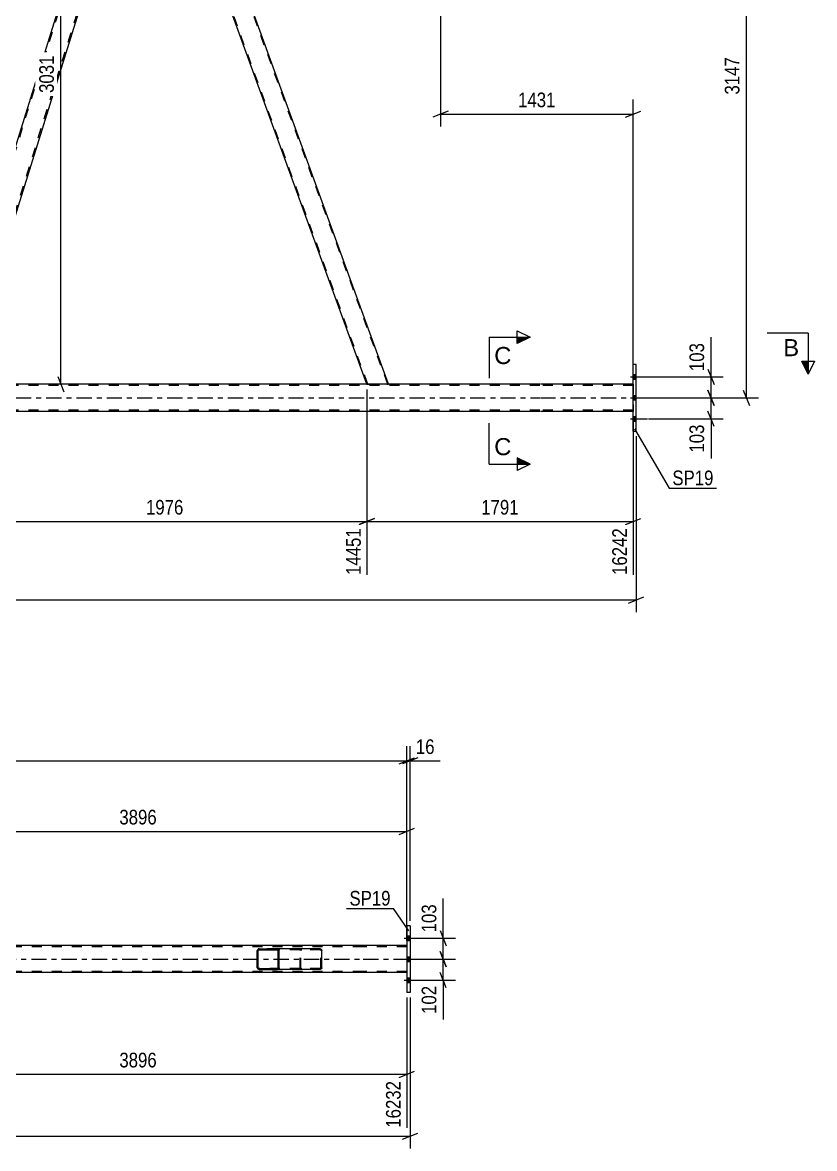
# Model space of a CAD drawing. Header units: millimetres. Extents: x 0 to 1797, y -6 to 560.
# Drawn here: x 1642.1 to 1796.9, y 154.3 to 374.3 of the extents above; entities that cross this region are included whole.
import ezdxf

# ---------------------------------------------------------------- set-up
doc = ezdxf.new("R2010")
doc.units = ezdxf.units.MM
doc.linetypes.add('DXK_LINE_DOT2', pattern=[3.9198, 1.9599, -1.9599])
doc.linetypes.add('DXK_LINE_DOT3', pattern=[5.9187, 2.979, -0.9799, 0.9799, -0.9799])
doc.styles.add('Arial', font='ARIAL.TTF', dxfattribs={"height": 0.2})
doc.styles.add('Arial Narrow', font='ARIALN.TTF', dxfattribs={"height": 0.2})

# ---------------------------------------------------------------- blocks, each defined once
blk = doc.blocks.new('Bolt-814276781-5334 - 5315')
at = {"linetype": 'Continuous'}
for points in [[(1717.89, 194.92), (1717.89, 195.8), (1717.25, 195.8), (1717.25, 194.92)], [(1717.89, 194.92), (1717.89, 195.8), (1717.25, 195.8), (1717.25, 194.92)], [(1717.89, 194.92), (1717.89, 195.8), (1717.25, 195.8), (1717.25, 194.92)], [(1717.89, 190.8), (1717.89, 191.68), (1717.25, 191.68), (1717.25, 190.8)], [(1717.89, 190.8), (1717.89, 191.68), (1717.25, 191.68), (1717.25, 190.8)], [(1717.89, 186.72), (1717.89, 187.6), (1717.25, 187.6), (1717.25, 186.72)], [(1717.89, 186.72), (1717.89, 187.6), (1717.25, 187.6), (1717.25, 186.72)], [(1717.89, 186.72), (1717.89, 187.6), (1717.25, 187.6), (1717.25, 186.72)]]:
    blk.add_hatch(color=1, dxfattribs=at).paths.add_polyline_path(points)
at = {"color": 1, "linetype": 'Continuous'}
for p, q in [((1716.73, 195.36), (1720.05, 195.36)), ((1716.73, 195.36), (1720.05, 195.36)), ((1716.73, 195.36), (1720.05, 195.36)), ((1717.25, 195.8), (1717.89, 195.8)), ((1717.25, 195.8), (1717.89, 195.8)), ((1717.25, 195.8), (1717.89, 195.8)), ((1717.25, 194.92), (1717.89, 194.92)), ((1717.25, 194.92), (1717.89, 194.92)), ((1717.25, 194.92), (1717.89, 194.92)), ((1717.25, 191.68), (1717.89, 191.68)), ((1717.25, 191.68), (1717.89, 191.68)), ((1716.73, 191.24), (1720.05, 191.24)), ((1716.73, 191.24), (1720.05, 191.24)), ((1717.25, 190.8), (1717.89, 190.8)), ((1717.25, 190.8), (1717.89, 190.8)), ((1716.73, 187.16), (1720.05, 187.16)), ((1716.73, 187.16), (1720.05, 187.16)), ((1716.73, 187.16), (1720.05, 187.16)), ((1717.25, 187.6), (1717.89, 187.6)), ((1717.25, 187.6), (1717.89, 187.6)), ((1717.25, 187.6), (1717.89, 187.6)), ((1717.25, 186.72), (1717.89, 186.72)), ((1717.25, 186.72), (1717.89, 186.72)), ((1717.25, 186.72), (1717.89, 186.72))]:
    blk.add_line(p, q, dxfattribs=at)
blk = doc.blocks.new('Part-814276781-5392 - 5315')
at = {"linetype": 'Continuous'}
h = blk.add_hatch(dxfattribs=at)
h.set_pattern_fill('', scale=0.7, style=0, pattern_type=0)
h.set_pattern_definition([(45, (1692.2572, 193.0652), (-1.57154, 1.57154), [])])
h.paths.add_polyline_path([(1692.28, 192.94), (1692.26, 193.07), (1692.18, 193.17), (1692.07, 193.24), (1691.94, 193.26), (1688.37, 193.26), (1688.24, 193.24), (1688.13, 193.17), (1688.05, 193.07), (1688.03, 192.94), (1688.03, 189.58), (1688.05, 189.46), (1688.13, 189.36), (1688.24, 189.29), (1688.37, 189.26), (1691.94, 189.26), (1692.07, 189.29), (1692.18, 189.36), (1692.26, 189.46), (1692.28, 189.58)])
h.paths.add_polyline_path([(1692.1, 189.52), (1692.06, 189.47), (1692.01, 189.43), (1691.94, 189.42), (1688.37, 189.42), (1688.3, 189.43), (1688.25, 189.47), (1688.21, 189.52), (1688.2, 189.58), (1688.2, 192.94), (1688.21, 193), (1688.25, 193.06), (1688.3, 193.09), (1688.37, 193.1), (1691.94, 193.1), (1692.01, 193.09), (1692.06, 193.06), (1692.1, 193), (1692.11, 192.94), (1692.11, 189.58)])
at = {"color": 2, "linetype": 'Continuous'}
for p, q in [((1688.05, 193.07), (1688.03, 192.94)), ((1688.03, 189.58), (1688.03, 192.94)), ((1688.2, 192.94), (1688.21, 193)), ((1688.2, 189.58), (1688.2, 192.94)), ((1688.21, 193), (1688.25, 193.06)), ((1688.37, 193.26), (1688.24, 193.24)), ((1688.25, 193.06), (1688.3, 193.09)), ((1688.3, 193.09), (1688.37, 193.1)), ((1688.37, 193.26), (1691.94, 193.26)), ((1688.37, 193.1), (1691.94, 193.1)), ((1700.29, 193.26), (1691.94, 193.26)), ((1692.07, 193.24), (1691.94, 193.26)), ((1691.94, 193.1), (1692.01, 193.09)), ((1692.01, 193.09), (1692.06, 193.06)), ((1692.06, 193.06), (1692.1, 193)), ((1692.1, 193), (1692.11, 192.94)), ((1692.11, 189.58), (1692.11, 192.94)), ((1692.28, 192.94), (1692.26, 193.07)), ((1692.28, 189.58), (1692.28, 192.94)), ((1700.29, 193.26), (1700.42, 193.24)), ((1700.61, 193.07), (1700.63, 192.94)), ((1700.63, 189.58), (1700.63, 192.94)), ((1688.03, 189.58), (1688.05, 189.46)), ((1688.21, 189.52), (1688.2, 189.58)), ((1688.25, 189.47), (1688.21, 189.52)), ((1688.24, 189.29), (1688.37, 189.26)), ((1688.3, 189.43), (1688.25, 189.47)), ((1688.37, 189.42), (1688.3, 189.43)), ((1688.37, 189.42), (1691.94, 189.42)), ((1688.37, 189.26), (1691.94, 189.26)), ((1692.01, 189.43), (1691.94, 189.42)), ((1691.94, 189.26), (1692.07, 189.29)), ((1700.29, 189.26), (1691.94, 189.26)), ((1692.06, 189.47), (1692.01, 189.43)), ((1692.1, 189.52), (1692.06, 189.47)), ((1692.11, 189.58), (1692.1, 189.52)), ((1692.26, 189.46), (1692.28, 189.58)), ((1700.42, 189.29), (1700.29, 189.26)), ((1700.63, 189.58), (1700.61, 189.46))]:
    blk.add_line(p, q, dxfattribs=at)
at = {"color": 7, "linetype": 'DXK_LINE_DOT2'}
for p, q in [((1691.94, 193.26), (1688.37, 193.26)), ((1700.29, 193.1), (1688.37, 193.1)), ((1696.38, 192.94), (1696.4, 193.07)), ((1696.38, 189.58), (1696.38, 192.94)), ((1696.56, 193), (1696.55, 192.94)), ((1696.55, 189.58), (1696.55, 192.94)), ((1696.6, 193.06), (1696.56, 193)), ((1696.59, 193.24), (1696.72, 193.26)), ((1696.6, 193.06), (1696.61, 193.07)), ((1696.61, 193.07), (1696.65, 193.09)), ((1696.65, 193.09), (1696.72, 193.1)), ((1700.36, 193.09), (1700.29, 193.1)), ((1700.41, 193.06), (1700.36, 193.09)), ((1700.45, 193), (1700.41, 193.06)), ((1700.46, 192.94), (1700.45, 193)), ((1700.46, 189.58), (1700.46, 192.94)), ((1700.29, 189.42), (1688.37, 189.42)), ((1691.94, 189.26), (1688.37, 189.26)), ((1696.4, 189.46), (1696.38, 189.58)), ((1696.55, 189.58), (1696.56, 189.52)), ((1696.56, 189.52), (1696.6, 189.47)), ((1696.72, 189.26), (1696.59, 189.29)), ((1696.6, 189.47), (1696.61, 189.46)), ((1696.61, 189.46), (1696.65, 189.43)), ((1696.65, 189.43), (1696.72, 189.42)), ((1700.29, 189.42), (1700.36, 189.43)), ((1700.36, 189.43), (1700.41, 189.47)), ((1700.41, 189.47), (1700.45, 189.52)), ((1700.45, 189.52), (1700.46, 189.58))]:
    blk.add_line(p, q, dxfattribs=at)
at = {"color": 2, "linetype": 'Continuous'}
for centre, start, end in [((1688.35, 192.93), 110.7583, 155.68), ((1691.96, 192.93), 24.32, 69.2417), ((1700.31, 192.93), 24.32, 69.2417), ((1688.35, 189.6), 204.32, 249.2417), ((1691.96, 189.6), 290.7583, 335.68), ((1700.31, 189.6), 290.7583, 335.68)]:
    blk.add_arc(centre, 0.331, start, end, dxfattribs=at)
at = {"color": 7, "linetype": 'DXK_LINE_DOT2'}
for centre, start, end in [((1696.7, 192.93), 110.7583, 155.68), ((1696.7, 189.6), 204.32, 249.2417)]:
    blk.add_arc(centre, 0.331, start, end, dxfattribs=at)
blk = doc.blocks.new('Part-814276781-5419 - 5315')
at = {"color": 2, "linetype": 'Continuous'}
for p, q in [((1717.89, 197.76), (1717.25, 197.76)), ((1717.25, 197.76), (1717.25, 184.76)), ((1717.89, 197.76), (1717.89, 184.76)), ((1717.89, 184.76), (1717.25, 184.76))]:
    blk.add_line(p, q, dxfattribs=at)
blk = doc.blocks.new('Part-814276781-5542 - 5315')
at = {"color": 7, "linetype": 'DXK_LINE_DOT2'}
for p, q in [((1708.63, 193.66), (1134.85, 193.66)), ((1717.25, 193.66), (1708.73, 193.66)), ((1717.25, 193.9), (1717.25, 188.62)), ((1708.63, 188.86), (1134.85, 188.86)), ((1717.25, 188.86), (1708.73, 188.86))]:
    blk.add_line(p, q, dxfattribs=at)
at = {"color": 2, "linetype": 'Continuous'}
for p, q in [((1708.63, 193.9), (1617.38, 193.9)), ((1717.25, 193.9), (1708.73, 193.9)), ((1708.63, 188.62), (1617.38, 188.62)), ((1717.25, 188.62), (1708.73, 188.62))]:
    blk.add_line(p, q, dxfattribs=at)
at = {"color": 7, "linetype": 'DXK_LINE_DOT3'}
for p, q in [((1134.85, 191.26), (1708.63, 191.26)), ((1708.73, 191.26), (1717.25, 191.26))]:
    blk.add_line(p, q, dxfattribs=at)
blk = doc.blocks.new('Bolt-814276781-3749 - 3708')
at = {"linetype": 'Continuous'}
for points in [[(1762.11, 304.62), (1762.11, 305.5), (1761.47, 305.5), (1761.47, 304.62)], [(1762.11, 304.62), (1762.11, 305.5), (1761.47, 305.5), (1761.47, 304.62)], [(1762.11, 304.62), (1762.11, 305.5), (1761.47, 305.5), (1761.47, 304.62)], [(1762.11, 300.54), (1762.11, 301.42), (1761.47, 301.42), (1761.47, 300.54)], [(1762.11, 300.54), (1762.11, 301.42), (1761.47, 301.42), (1761.47, 300.54)], [(1762.11, 296.42), (1762.11, 297.3), (1761.47, 297.3), (1761.47, 296.42)], [(1762.11, 296.42), (1762.11, 297.3), (1761.47, 297.3), (1761.47, 296.42)], [(1762.11, 296.42), (1762.11, 297.3), (1761.47, 297.3), (1761.47, 296.42)]]:
    blk.add_hatch(color=1, dxfattribs=at).paths.add_polyline_path(points)
at = {"color": 1, "linetype": 'Continuous'}
for p, q in [((1760.95, 305.06), (1764.27, 305.06)), ((1760.95, 305.06), (1764.27, 305.06)), ((1760.95, 305.06), (1764.27, 305.06)), ((1761.47, 305.5), (1762.11, 305.5)), ((1761.47, 305.5), (1762.11, 305.5)), ((1761.47, 305.5), (1762.11, 305.5)), ((1761.47, 304.62), (1762.11, 304.62)), ((1761.47, 304.62), (1762.11, 304.62)), ((1761.47, 304.62), (1762.11, 304.62)), ((1760.95, 300.98), (1764.27, 300.98)), ((1760.95, 300.98), (1764.27, 300.98)), ((1761.47, 301.42), (1762.11, 301.42)), ((1761.47, 301.42), (1762.11, 301.42)), ((1761.47, 300.54), (1762.11, 300.54)), ((1761.47, 300.54), (1762.11, 300.54)), ((1761.47, 297.3), (1762.11, 297.3)), ((1761.47, 297.3), (1762.11, 297.3)), ((1761.47, 297.3), (1762.11, 297.3)), ((1760.95, 296.86), (1764.27, 296.86)), ((1760.95, 296.86), (1764.27, 296.86)), ((1760.95, 296.86), (1764.27, 296.86)), ((1761.47, 296.42), (1762.11, 296.42)), ((1761.47, 296.42), (1762.11, 296.42)), ((1761.47, 296.42), (1762.11, 296.42))]:
    blk.add_line(p, q, dxfattribs=at)
blk = doc.blocks.new('Part-814276781-3976 - 3708')
at = {"color": 7, "linetype": 'DXK_LINE_DOT2'}
for p, q in [((1743.25, 303.36), (1132.22, 303.36)), ((1761.47, 303.36), (1743.35, 303.36)), ((1761.47, 303.6), (1761.47, 298.32)), ((1743.25, 298.56), (1131.44, 298.56)), ((1761.47, 298.56), (1743.35, 298.56))]:
    blk.add_line(p, q, dxfattribs=at)
at = {"color": 2, "linetype": 'Continuous'}
for p, q in [((1743.25, 303.6), (1635.05, 303.6)), ((1761.47, 303.6), (1743.35, 303.6)), ((1743.25, 298.32), (1635.05, 298.32)), ((1761.47, 298.32), (1743.35, 298.32))]:
    blk.add_line(p, q, dxfattribs=at)
at = {"color": 7, "linetype": 'DXK_LINE_DOT3'}
for p, q in [((1131.83, 300.96), (1743.25, 300.96)), ((1743.35, 300.96), (1761.47, 300.96))]:
    blk.add_line(p, q, dxfattribs=at)
blk = doc.blocks.new('Part-814276781-3986 - 3708')
at = {"color": 2, "linetype": 'Continuous'}
for p, q in [((1669.58, 424.82), (1665.33, 424.82)), ((1713.7, 303.6), (1669.58, 424.82)), ((1709.45, 303.6), (1666.85, 420.62))]:
    blk.add_line(p, q, dxfattribs=at)
at = {"color": 7, "linetype": 'DXK_LINE_DOT2'}
for p, q in [((1665.33, 424.82), (1666.85, 420.62)), ((1709.62, 303.6), (1665.5, 424.82)), ((1713.53, 303.6), (1669.41, 424.82)), ((1709.45, 303.6), (1713.7, 303.6))]:
    blk.add_line(p, q, dxfattribs=at)
blk = doc.blocks.new('Part-814276781-4006 - 3708')
at = {"color": 2, "linetype": 'Continuous'}
for p, q in [((1762.11, 307.46), (1761.47, 307.46)), ((1761.47, 294.46), (1761.47, 307.46)), ((1762.11, 294.46), (1762.11, 307.46)), ((1761.47, 294.46), (1762.11, 294.46))]:
    blk.add_line(p, q, dxfattribs=at)
blk = doc.blocks.new('Part-814276781-4022 - 3708')
at = {"color": 7, "linetype": 'DXK_LINE_DOT2'}
for p, q in [((1664.26, 424.82), (1627.44, 306.7)), ((1666.74, 420.94), (1630.16, 303.6)), ((1666.87, 420.57), (1666.85, 420.62)), ((1666.87, 420.57), (1666.85, 420.62)), ((1627.73, 308.42), (1627.31, 307.07)), ((1631.91, 308.42), (1630.41, 303.6)), ((1628.57, 303.6), (1627.31, 307.07)), ((1630.41, 303.6), (1628.57, 303.6))]:
    blk.add_line(p, q, dxfattribs=at)
at = {"color": 2, "linetype": 'Continuous'}
for p, q in [((1664.01, 424.82), (1627.73, 308.42)), ((1665.33, 424.82), (1664.01, 424.82)), ((1666.85, 420.62), (1665.33, 424.82)), ((1666.87, 420.57), (1631.91, 308.42))]:
    blk.add_line(p, q, dxfattribs=at)
blk = doc.blocks.new('StraightDimension-814276781-9228 - 5315')
at = {"color": 7, "linetype": 'Continuous'}
for p, q in [((1723.77, 196.86), (1724.97, 193.86)), ((1717.49, 195.36), (1726.77, 195.36)), ((1724.37, 191.24), (1724.37, 195.36)), ((1724.97, 189.74), (1723.77, 192.74)), ((1717.49, 191.24), (1726.77, 191.24))]:
    blk.add_line(p, q, dxfattribs=at)
at = {"color": 0}
blk.add_wipeout([(1723.62, 202.57), (1719.42, 202.57), (1719.42, 195.89), (1723.62, 195.89)], dxfattribs=at)
at = {"color": 7, "linetype": 'Continuous'}
blk.add_line((1724.37, 195.36), (1724.37, 203.1), dxfattribs=at)
blk.add_line((1724.37, 195.36), (1724.37, 203.1), dxfattribs=at)
at = {"color": 3, "style": 'Arial Narrow'}
blk.add_text('103', height=2.863, rotation=90.0002, dxfattribs=at).set_placement((1723.02, 196.49))
blk = doc.blocks.new('StraightDimension-814276781-5622 - 5315')
at = {"color": 7, "linetype": 'Continuous'}
for p, q in [((1717.89, 183.76), (1717.89, 154.25)), ((1124.41, 156.65), (1717.89, 156.65)), ((1716.39, 156.05), (1719.39, 157.25))]:
    blk.add_line(p, q, dxfattribs=at)
blk = doc.blocks.new('StraightDimension-814276781-5686 - 5315')
at = {"color": 7, "linetype": 'Continuous'}
for p, q in [((1717.25, 183.76), (1717.25, 158.31)), ((1612.18, 179.22), (1612.18, 158.31)), ((1613.68, 169.35), (1610.68, 168.15)), ((1612.18, 168.75), (1717.25, 168.75)), ((1715.75, 168.15), (1718.75, 169.35))]:
    blk.add_line(p, q, dxfattribs=at)
at = {"color": 0}
blk.add_wipeout([(1668.97, 169.5), (1668.97, 173.7), (1660.46, 173.7), (1660.46, 169.5)], dxfattribs=at)
at = {"color": 0, "linetype": 'Continuous'}
blk.add_wipeout([(1716.65, 168.05), (1712.45, 168.05), (1712.45, 157.71), (1716.65, 157.71)], dxfattribs=at)
at = {"color": 3, "style": 'Arial Narrow'}
blk.add_text('3896', height=2.863, dxfattribs=at).set_placement((1661.06, 170.1))
at = {"color": 3, "linetype": 'Continuous', "style": 'Arial Narrow'}
blk.add_text('16232', height=2.863, rotation=90.0002, dxfattribs=at).set_placement((1716.05, 158.31))
blk = doc.blocks.new('StraightDimension-814276781-5725 - 5315')
at = {"color": 7, "linetype": 'Continuous'}
for p, q in [((1612.18, 202.5), (1612.18, 219.08)), ((1717.25, 194.9), (1717.25, 219.08)), ((1613.68, 216.83), (1610.68, 215.63)), ((1612.18, 216.23), (1717.25, 216.23)), ((1715.75, 215.63), (1718.75, 216.83))]:
    blk.add_line(p, q, dxfattribs=at)
at = {"color": 0}
blk.add_wipeout([(1668.97, 216.98), (1668.97, 221.18), (1660.46, 221.18), (1660.46, 216.98)], dxfattribs=at)
at = {"color": 3, "style": 'Arial Narrow'}
blk.add_text('3896', height=2.863, dxfattribs=at).set_placement((1661.06, 217.58))
blk = doc.blocks.new('StraightDimension-814276781-9226 - 5315')
at = {"color": 7, "linetype": 'Continuous'}
for p, q in [((1723.77, 192.74), (1724.97, 189.74)), ((1717.49, 191.24), (1726.77, 191.24)), ((1724.37, 187.16), (1724.37, 191.24)), ((1717.49, 187.16), (1726.77, 187.16)), ((1724.97, 185.66), (1723.77, 188.66))]:
    blk.add_line(p, q, dxfattribs=at)
at = {"color": 0}
blk.add_wipeout([(1723.62, 186.64), (1719.42, 186.64), (1719.42, 179.95), (1723.62, 179.95)], dxfattribs=at)
at = {"color": 7, "linetype": 'Continuous'}
blk.add_line((1724.37, 187.16), (1724.37, 179.43), dxfattribs=at)
blk.add_line((1724.37, 187.16), (1724.37, 179.43), dxfattribs=at)
at = {"color": 3, "style": 'Arial Narrow'}
blk.add_text('102', height=2.863, rotation=90.0002, dxfattribs=at).set_placement((1723.02, 180.55))
blk = doc.blocks.new('StraightDimension-814276781-9243 - 5315')
at = {"color": 7, "linetype": 'Continuous'}
for p, q in [((1717.25, 198.76), (1717.25, 232.85)), ((1717.89, 198.76), (1717.89, 232.85)), ((1715.75, 229.4), (1718.75, 230.6)), ((1719.39, 230.6), (1716.39, 229.4)), ((1717.25, 230), (1717.89, 230))]:
    blk.add_line(p, q, dxfattribs=at)
at = {"color": 0}
blk.add_wipeout([(1723.27, 230.75), (1723.27, 234.95), (1718.42, 234.95), (1718.42, 230.75)], dxfattribs=at)
at = {"color": 7, "linetype": 'Continuous'}
blk.add_line((1717.89, 230), (1723.8, 230), dxfattribs=at)
blk.add_line((1717.89, 230), (1723.8, 230), dxfattribs=at)
at = {"color": 3, "style": 'Arial Narrow'}
blk.add_text('16', height=2.863, dxfattribs=at).set_placement((1719.02, 231.35))
blk = doc.blocks.new('StraightDimension-814276781-9244 - 5315')
at = {"color": 7, "linetype": 'Continuous'}
for p, q in [((1717.25, 198.76), (1717.25, 232.85)), ((1124.41, 230), (1717.25, 230)), ((1715.75, 229.4), (1718.75, 230.6))]:
    blk.add_line(p, q, dxfattribs=at)
blk = doc.blocks.new('StraightDimension-814276781-4914 - 3708')
at = {"color": 7, "linetype": 'Continuous'}
for p, q in [((1709.45, 302.6), (1709.45, 266.34)), ((1761.47, 297.32), (1761.47, 266.34)), ((1710.95, 277.39), (1707.95, 276.19)), ((1759.97, 276.19), (1762.97, 277.39)), ((1709.45, 276.79), (1761.47, 276.79))]:
    blk.add_line(p, q, dxfattribs=at)
at = {"color": 0}
blk.add_wipeout([(1739.71, 277.54), (1739.71, 281.74), (1731.2, 281.74), (1731.2, 277.54)], dxfattribs=at)
at = {"color": 0, "linetype": 'Continuous'}
blk.add_wipeout([(1760.87, 276.09), (1756.67, 276.09), (1756.67, 265.74), (1760.87, 265.74)], dxfattribs=at)
at = {"color": 3, "style": 'Arial Narrow'}
blk.add_text('1791', height=2.863, dxfattribs=at).set_placement((1731.8, 278.14))
at = {"color": 3, "linetype": 'Continuous', "style": 'Arial Narrow'}
blk.add_text('16242', height=2.863, rotation=90.0002, dxfattribs=at).set_placement((1760.27, 266.34))
blk = doc.blocks.new('StraightDimension-814276781-4399 - 3708')
at = {"color": 7, "linetype": 'Continuous'}
for p, q in [((1776.11, 306.56), (1777.31, 303.56)), ((1763.11, 305.06), (1779.11, 305.06)), ((1776.71, 300.96), (1776.71, 305.06)), ((1777.31, 299.46), (1776.11, 302.46)), ((1763.11, 300.96), (1779.11, 300.96))]:
    blk.add_line(p, q, dxfattribs=at)
at = {"color": 0}
blk.add_wipeout([(1775.96, 312.27), (1771.76, 312.27), (1771.76, 305.58), (1775.96, 305.58)], dxfattribs=at)
at = {"color": 7, "linetype": 'Continuous'}
blk.add_line((1776.71, 305.06), (1776.71, 312.79), dxfattribs=at)
blk.add_line((1776.71, 305.06), (1776.71, 312.79), dxfattribs=at)
at = {"color": 3, "style": 'Arial Narrow'}
blk.add_text('103', height=2.863, rotation=90.0002, dxfattribs=at).set_placement((1775.36, 306.18))
blk = doc.blocks.new('StraightDimension-814276781-4407 - 3708')
at = {"color": 7, "linetype": 'Continuous'}
for p, q in [((1776.11, 302.46), (1777.31, 299.46)), ((1763.11, 300.96), (1779.11, 300.96)), ((1776.71, 296.86), (1776.71, 300.96)), ((1777.31, 295.36), (1776.11, 298.36)), ((1764.51, 296.86), (1779.11, 296.86))]:
    blk.add_line(p, q, dxfattribs=at)
at = {"color": 0}
blk.add_wipeout([(1775.96, 296.33), (1771.76, 296.33), (1771.76, 289.65), (1775.96, 289.65)], dxfattribs=at)
at = {"color": 7, "linetype": 'Continuous'}
blk.add_line((1776.71, 296.86), (1776.71, 289.13), dxfattribs=at)
blk.add_line((1776.71, 296.86), (1776.71, 289.13), dxfattribs=at)
at = {"color": 3, "style": 'Arial Narrow'}
blk.add_text('103', height=2.863, rotation=90.0002, dxfattribs=at).set_placement((1775.36, 290.25))
blk = doc.blocks.new('StraightDimension-814276781-4691 - 3708')
at = {"color": 7, "linetype": 'Continuous'}
for p, q in [((1723.85, 423.82), (1723.85, 354.01)), ((1761.47, 304.6), (1761.47, 359.26)), ((1725.35, 357.01), (1722.35, 355.81)), ((1759.97, 355.81), (1762.97, 357.01)), ((1723.85, 356.41), (1761.47, 356.41))]:
    blk.add_line(p, q, dxfattribs=at)
at = {"color": 0}
blk.add_wipeout([(1746.92, 357.16), (1746.92, 361.36), (1738.4, 361.36), (1738.4, 357.16)], dxfattribs=at)
at = {"color": 3, "style": 'Arial Narrow'}
blk.add_text('1431', height=2.863, dxfattribs=at).set_placement((1739, 357.76))
blk = doc.blocks.new('StraightDimension-814276781-4702 - 3708')
at = {"color": 7, "linetype": 'Continuous'}
for p, q in [((1762.11, 293.46), (1762.11, 259.05)), ((1760.61, 260.85), (1763.61, 262.05)), ((1074.3, 261.45), (1762.11, 261.45))]:
    blk.add_line(p, q, dxfattribs=at)
blk = doc.blocks.new('StraightDimension-814276781-4890 - 3708')
at = {"color": 7, "linetype": 'Continuous'}
for p, q in [((1630.41, 302.6), (1630.41, 266.34)), ((1709.45, 302.6), (1709.45, 266.34)), ((1631.91, 277.39), (1628.91, 276.19)), ((1707.95, 276.19), (1710.95, 277.39)), ((1630.41, 276.79), (1709.45, 276.79))]:
    blk.add_line(p, q, dxfattribs=at)
at = {"color": 0}
blk.add_wipeout([(1674.19, 277.54), (1674.19, 281.74), (1665.67, 281.74), (1665.67, 277.54)], dxfattribs=at)
at = {"color": 0, "linetype": 'Continuous'}
blk.add_wipeout([(1708.85, 276.09), (1704.65, 276.09), (1704.65, 265.74), (1708.85, 265.74)], dxfattribs=at)
at = {"color": 3, "style": 'Arial Narrow'}
blk.add_text('1976', height=2.863, dxfattribs=at).set_placement((1666.27, 278.14))
at = {"color": 3, "linetype": 'Continuous', "style": 'Arial Narrow'}
blk.add_text('14451', height=2.863, rotation=90.0002, dxfattribs=at).set_placement((1708.25, 266.34))
blk = doc.blocks.new('StraightDimension-814276781-5006 - 3708')
at = {"color": 7, "linetype": 'Continuous'}
for p, q in [((1784.22, 425.32), (1783.02, 428.32)), ((1725.49, 426.82), (1786.02, 426.82)), ((1783.62, 300.96), (1783.62, 426.82)), ((1783.02, 302.46), (1784.22, 299.46)), ((1763.11, 300.96), (1786.02, 300.96))]:
    blk.add_line(p, q, dxfattribs=at)
at = {"color": 0}
blk.add_wipeout([(1782.87, 368.15), (1778.67, 368.15), (1778.67, 359.63), (1782.87, 359.63)], dxfattribs=at)
at = {"color": 3, "style": 'Arial Narrow'}
blk.add_text('3147', height=2.863, rotation=90.0002, dxfattribs=at).set_placement((1782.27, 360.23))
blk = doc.blocks.new('StraightDimension-814276781-5120 - 3708')
at = {"color": 7, "linetype": 'Continuous'}
for p, q in [((1686.56, 424.82), (1646.76, 424.82)), ((1650.21, 423.32), (1649.01, 426.32)), ((1649.61, 303.6), (1649.61, 424.82)), ((1649.01, 305.1), (1650.21, 302.1)), ((1685.69, 303.6), (1646.76, 303.6))]:
    blk.add_line(p, q, dxfattribs=at)
at = {"color": 0}
blk.add_wipeout([(1648.86, 368.47), (1644.66, 368.47), (1644.66, 359.95), (1648.86, 359.95)], dxfattribs=at)
at = {"color": 3, "style": 'Arial Narrow'}
blk.add_text('3031', height=2.863, rotation=90.0002, dxfattribs=at).set_placement((1648.26, 360.55))
blk = doc.blocks.new('Mark-814276781-5415 - 5315')
at = {"color": 0}
blk.add_wipeout([(1714.08, 201.73), (1714.08, 204.73), (1706.04, 204.73), (1706.04, 201.73)], dxfattribs=at)
blk.add_wipeout([(1714.08, 201.73), (1714.08, 204.73), (1706.04, 204.73), (1706.04, 201.73)], dxfattribs=at)
at = {"color": 30, "linetype": 'Continuous'}
for p in [(1705.44, 201.13), (1717.66, 196.8)]:
    blk.add_line(p, (1714.68, 201.13), dxfattribs=at)
at = {"color": 3, "style": 'Arial Narrow'}
blk.add_text('SP19', height=2.863, dxfattribs=at).set_placement((1706.04, 201.73))
blk = doc.blocks.new('Mark-814276781-4002 - 3708')
at = {"color": 0}
blk.add_wipeout([(1777.2, 283.89), (1777.2, 286.89), (1769.16, 286.89), (1769.16, 283.89)], dxfattribs=at)
blk.add_wipeout([(1777.2, 283.89), (1777.2, 286.89), (1769.16, 286.89), (1769.16, 283.89)], dxfattribs=at)
at = {"color": 30, "linetype": 'Continuous'}
for p, q in [((1761.75, 294.9), (1768.56, 283.29)), ((1768.56, 283.29), (1777.8, 283.29))]:
    blk.add_line(p, q, dxfattribs=at)
at = {"color": 3, "style": 'Arial Narrow'}
blk.add_text('SP19', height=2.863, dxfattribs=at).set_placement((1769.16, 283.89))
blk = doc.blocks.new('SectionMark-814276781-5229 - 3708')
at = {"linetype": 'Continuous'}
for points in [[(1738.83, 311.56), (1738.83, 312.81), (1741.33, 312.81)], [(1738.83, 288), (1738.83, 289.25), (1741.33, 288)]]:
    blk.add_hatch(color=6, dxfattribs=at).paths.add_polyline_path(points)
at = {"color": 6, "linetype": 'Continuous'}
for p, q in [((1733.33, 312.81), (1741.33, 312.81)), ((1738.83, 311.56), (1738.83, 314.06)), ((1738.83, 314.06), (1741.33, 312.81)), ((1741.33, 312.81), (1738.83, 311.56)), ((1741.33, 288), (1738.83, 289.25)), ((1738.83, 289.25), (1738.83, 286.75)), ((1733.33, 288), (1741.33, 288)), ((1741.33, 288), (1738.83, 286.75))]:
    blk.add_line(p, q, dxfattribs=at)
at = {"color": 0, "linetype": 'Continuous'}
for points in [[(1737.7, 307.56), (1737.7, 311.06), (1734.33, 311.06), (1734.33, 307.56)], [(1737.7, 289.75), (1737.7, 293.25), (1734.33, 293.25), (1734.33, 289.75)]]:
    blk.add_wipeout(points, dxfattribs=at)
at = {"color": 6, "linetype": 'Continuous'}
for p, q in [((1733.33, 312.81), (1733.33, 304.81)), ((1733.33, 288), (1733.33, 296))]:
    blk.add_line(p, q, dxfattribs=at)
at = {"color": 3, "linetype": 'Continuous', "style": 'Arial'}
for p in [(1734.33, 307.56), (1734.33, 289.75)]:
    blk.add_text('C', height=3.34, dxfattribs=at).set_placement(p)
blk = doc.blocks.new('SectionMark-814276781-5233 - 3708')
at = {"color": 6, "linetype": 'Continuous'}
for p in [(1795.69, 313.6), (1796.94, 308.1)]:
    blk.add_line(p, (1795.69, 305.6), dxfattribs=at)
at = {"color": 0, "linetype": 'Continuous'}
blk.add_wipeout([(1793.94, 309.1), (1793.94, 312.6), (1790.83, 312.6), (1790.83, 309.1)], dxfattribs=at)
at = {"linetype": 'Continuous'}
blk.add_hatch(color=6, dxfattribs=at).paths.add_polyline_path([(1794.44, 308.1), (1795.69, 308.1), (1795.69, 305.6)])
at = {"color": 6, "linetype": 'Continuous'}
for p, q in [((1795.69, 313.6), (1787.69, 313.6)), ((1794.44, 308.1), (1796.94, 308.1)), ((1795.69, 305.6), (1794.44, 308.1))]:
    blk.add_line(p, q, dxfattribs=at)
at = {"color": 3, "linetype": 'Continuous', "style": 'Arial'}
blk.add_text('B', height=3.34, dxfattribs=at).set_placement((1790.83, 309.1))

msp = doc.modelspace()

# ---------------------------------------------------------------- block references
for name in ['Part-814276781-4022 - 3708', 'Part-814276781-3986 - 3708', 'Part-814276781-4006 - 3708', 'Bolt-814276781-3749 - 3708', 'Part-814276781-3976 - 3708', 'Part-814276781-5419 - 5315', 'Part-814276781-5542 - 5315', 'Bolt-814276781-5334 - 5315', 'Part-814276781-5392 - 5315']:
    msp.add_blockref(name, (0, 0))

# ---------------------------------------------------------------- next in the draw order: block references
for name in ['StraightDimension-814276781-4914 - 3708', 'StraightDimension-814276781-9228 - 5315', 'StraightDimension-814276781-5622 - 5315']:
    msp.add_blockref(name, (0, 0))

# ---------------------------------------------------------------- next in the draw order: block references
for name in ['StraightDimension-814276781-4399 - 3708', 'StraightDimension-814276781-5725 - 5315', 'StraightDimension-814276781-5686 - 5315']:
    msp.add_blockref(name, (0, 0))

# ---------------------------------------------------------------- next in the draw order: block references
for name in ['StraightDimension-814276781-4691 - 3708', 'StraightDimension-814276781-4407 - 3708', 'StraightDimension-814276781-9243 - 5315', 'StraightDimension-814276781-9226 - 5315']:
    msp.add_blockref(name, (0, 0))

# ---------------------------------------------------------------- next in the draw order: block references
for name in ['StraightDimension-814276781-4702 - 3708', 'StraightDimension-814276781-9244 - 5315']:
    msp.add_blockref(name, (0, 0))

# ---------------------------------------------------------------- next in the draw order: block references
for name in ['StraightDimension-814276781-5006 - 3708', 'StraightDimension-814276781-4890 - 3708', 'Mark-814276781-4002 - 3708', 'Mark-814276781-5415 - 5315']:
    msp.add_blockref(name, (0, 0))

# ---------------------------------------------------------------- next in the draw order: block references
for name in ['StraightDimension-814276781-5120 - 3708', 'SectionMark-814276781-5229 - 3708']:
    msp.add_blockref(name, (0, 0))

# ---------------------------------------------------------------- next in the draw order: block references
msp.add_blockref('SectionMark-814276781-5233 - 3708', (0, 0))

doc.saveas('drawing.dxf')
